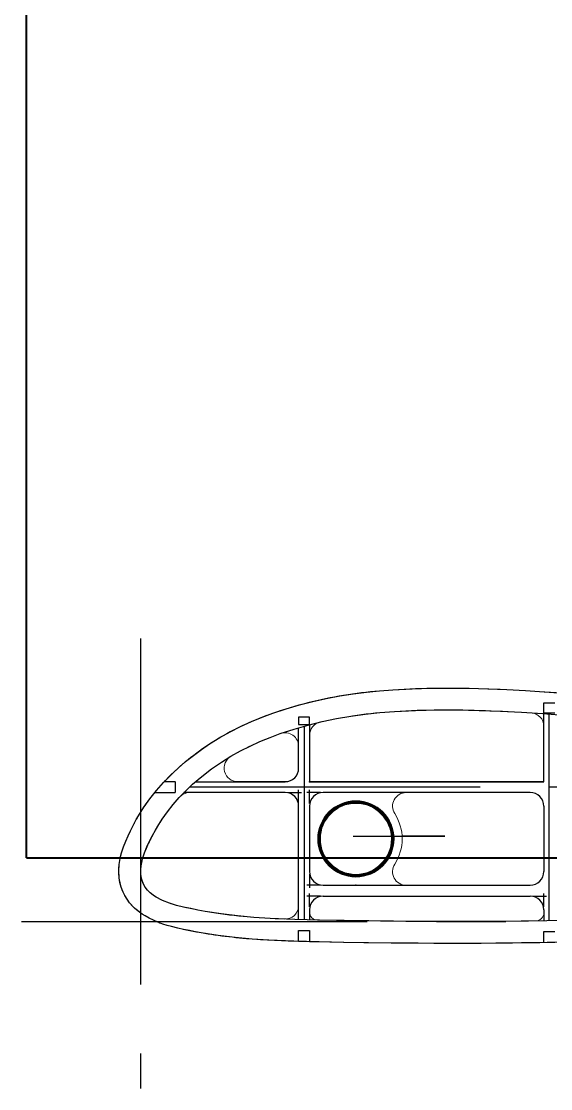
# Model space of a CAD drawing. Header units: millimetres. Extents: x 0 to 841, y -8 to 594.
# Drawn here: x -0.11 to 19.32, y -8.26 to 30.92 of the extents above; entities that cross this region are included whole.
import ezdxf

# ---------------------------------------------------------------- set-up
doc = ezdxf.new("R2010")
doc.units = ezdxf.units.MM
doc.header["$PDSIZE"] = -1
doc.linetypes.add('CENTERX2', pattern=[20.32, 12.7, -2.54, 2.54, -2.54])

msp = doc.modelspace()

# ---------------------------------------------------------------- linework, layer by layer
at = {"color": 7, "linetype": 'Continuous', "lineweight": 40}
for q in [(0.079, 594.215), (841.079, 0.215)]:
    msp.add_line((0.079, 0.215), q, dxfattribs=at)
at = {"color": 7, "linetype": 'CENTERX2'}
for p, q in [((4.27, 8.264), (4.27, -8.264)), ((4.27, 8.264), (4.27, -8.264)), ((4.27, 8.264), (4.27, -8.264)), ((4.27, 8.264), (4.27, -8.264)), ((4.27, 8.264), (4.27, -8.264)), ((4.27, 8.264), (4.27, -8.264)), ((4.27, 8.264), (4.27, -8.264)), ((4.27, 8.264), (4.27, -8.264)), ((19.27, -2.1), (19.27, 5.492)), ((19.27, -2.1), (19.27, 5.492)), ((19.27, -2.1), (19.27, 5.492)), ((19.27, -2.1), (19.27, 5.492)), ((19.27, -2.1), (19.27, 5.492)), ((19.27, -2.1), (19.27, 5.492)), ((19.27, -2.1), (19.27, 5.492)), ((19.27, -2.1), (19.27, 5.492)), ((10.27, 5.046), (10.27, -2.066)), ((10.27, 5.046), (10.27, -2.066)), ((10.27, 5.046), (10.27, -2.066)), ((10.27, 5.046), (10.27, -2.066)), ((10.27, 5.046), (10.27, -2.066)), ((10.27, 5.046), (10.27, -2.066)), ((10.27, 5.046), (10.27, -2.066)), ((10.27, 5.046), (10.27, -2.066)), ((37.05, 2.805), (6.065, 2.805)), ((37.05, 2.805), (6.065, 2.805)), ((37.05, 2.805), (6.065, 2.805)), ((37.05, 2.805), (6.065, 2.805)), ((37.05, 2.805), (6.065, 2.805)), ((37.05, 2.805), (6.065, 2.805)), ((37.05, 2.805), (6.065, 2.805)), ((37.05, 2.805), (6.065, 2.805)), ((12.07, 1.005), (15.441, 1.005)), ((12.07, 1.005), (15.441, 1.005)), ((12.07, 1.005), (15.441, 1.005)), ((12.07, 1.005), (15.441, 1.005)), ((12.07, 1.005), (15.441, 1.005)), ((12.07, 1.005), (15.441, 1.005)), ((12.07, 1.005), (15.441, 1.005)), ((12.07, 1.005), (15.441, 1.005)), ((15.441, 1.005), (13.87, 1.005)), ((15.441, 1.005), (13.87, 1.005)), ((15.441, 1.005), (13.87, 1.005)), ((15.441, 1.005), (13.87, 1.005)), ((15.441, 1.005), (13.87, 1.005)), ((15.441, 1.005), (13.87, 1.005)), ((15.441, 1.005), (13.87, 1.005)), ((15.441, 1.005), (13.87, 1.005)), ((-0.11, -2.132), (42.301, -2.132)), ((-0.11, -2.132), (42.301, -2.132)), ((-0.11, -2.132), (42.301, -2.132)), ((-0.11, -2.132), (42.301, -2.132)), ((-0.11, -2.132), (42.301, -2.132)), ((-0.11, -2.132), (42.301, -2.132)), ((-0.11, -2.132), (42.301, -2.132)), ((-0.11, -2.132), (42.301, -2.132))]:
    msp.add_line(p, q, dxfattribs=at)
at = {"color": 7, "linetype": 'Continuous'}
for p, q in [((19.07, 5.505), (19.07, 5.905)), ((19.07, 5.905), (19.47, 5.905)), ((19.07, 5.505), (19.07, 5.905)), ((19.07, 5.905), (19.47, 5.905)), ((19.07, 5.505), (19.07, 5.905)), ((19.07, 5.905), (19.47, 5.905)), ((19.07, 5.505), (19.07, 5.905)), ((19.07, 5.905), (19.47, 5.905)), ((19.07, 5.505), (19.07, 5.905)), ((19.07, 5.905), (19.47, 5.905)), ((19.07, 5.505), (19.07, 5.905)), ((19.07, 5.905), (19.47, 5.905)), ((19.07, 5.505), (19.07, 5.905)), ((19.07, 5.905), (19.47, 5.905)), ((19.07, 5.505), (19.07, 5.905)), ((19.07, 5.905), (19.47, 5.905)), ((19.47, 5.515), (19.07, 5.515)), ((19.47, 5.515), (19.07, 5.515)), ((19.47, 5.515), (19.07, 5.515)), ((19.47, 5.515), (19.07, 5.515)), ((19.47, 5.515), (19.07, 5.515)), ((19.47, 5.515), (19.07, 5.515)), ((19.47, 5.515), (19.07, 5.515)), ((19.47, 5.515), (19.07, 5.515)), ((19.07, 3.005), (19.07, 5.505)), ((19.07, 3.005), (19.07, 5.505)), ((19.07, 3.005), (19.07, 5.505)), ((19.07, 3.005), (19.07, 5.505)), ((19.07, 3.005), (19.07, 5.505)), ((19.07, 3.005), (19.07, 5.505)), ((19.07, 3.005), (19.07, 5.505)), ((19.07, 3.005), (19.07, 5.505)), ((10.47, 5.379), (10.07, 5.379)), ((10.07, 5.379), (10.07, 5.11)), ((10.47, 5.379), (10.07, 5.379)), ((10.07, 5.379), (10.07, 5.11)), ((10.47, 5.379), (10.07, 5.379)), ((10.07, 5.379), (10.07, 5.11)), ((10.47, 5.379), (10.07, 5.379)), ((10.07, 5.379), (10.07, 5.11)), ((10.47, 5.379), (10.07, 5.379)), ((10.07, 5.379), (10.07, 5.11)), ((10.47, 5.379), (10.07, 5.379)), ((10.07, 5.379), (10.07, 5.11)), ((10.47, 5.379), (10.07, 5.379)), ((10.07, 5.379), (10.07, 5.11)), ((10.47, 5.379), (10.07, 5.379)), ((10.07, 5.379), (10.07, 5.11)), ((10.07, 5.11), (10.47, 5.11)), ((10.07, 5.11), (10.47, 5.11)), ((10.07, 5.11), (10.47, 5.11)), ((10.07, 5.11), (10.47, 5.11)), ((10.07, 5.11), (10.47, 5.11)), ((10.07, 5.11), (10.47, 5.11)), ((10.07, 5.11), (10.47, 5.11)), ((10.07, 5.11), (10.47, 5.11)), ((10.47, 5.11), (10.47, 5.379)), ((10.47, 5.11), (10.47, 5.379)), ((10.47, 5.11), (10.47, 5.379)), ((10.47, 5.11), (10.47, 5.379)), ((10.47, 5.11), (10.47, 5.379)), ((10.47, 5.11), (10.47, 5.379)), ((10.47, 5.11), (10.47, 5.379)), ((10.47, 5.11), (10.47, 5.379)), ((10.47, 5.1), (10.47, 3.005)), ((10.47, 5.1), (10.47, 3.005)), ((10.47, 5.1), (10.47, 3.005)), ((10.47, 5.1), (10.47, 3.005)), ((10.47, 5.1), (10.47, 3.005)), ((10.47, 5.1), (10.47, 3.005)), ((10.47, 5.1), (10.47, 3.005)), ((10.47, 5.1), (10.47, 3.005)), ((10.07, 3.505), (10.07, 4.988)), ((10.07, 3.505), (10.07, 4.988)), ((10.07, 3.505), (10.07, 4.988)), ((10.07, 3.505), (10.07, 4.988)), ((10.07, 3.505), (10.07, 4.988)), ((10.07, 3.505), (10.07, 4.988)), ((10.07, 3.505), (10.07, 4.988)), ((10.07, 3.505), (10.07, 4.988)), ((5.532, 3.005), (5.132, 3.005)), ((5.532, 3.005), (5.132, 3.005)), ((5.532, 3.005), (5.132, 3.005)), ((5.532, 3.005), (5.132, 3.005)), ((5.532, 3.005), (5.132, 3.005)), ((5.532, 3.005), (5.132, 3.005)), ((5.532, 3.005), (5.132, 3.005)), ((5.532, 3.005), (5.132, 3.005)), ((5.532, 3.005), (5.532, 2.605)), ((5.532, 3.005), (5.532, 2.605)), ((5.532, 3.005), (5.532, 2.605)), ((5.532, 3.005), (5.532, 2.605)), ((5.532, 3.005), (5.532, 2.605)), ((5.532, 3.005), (5.532, 2.605)), ((5.532, 3.005), (5.532, 2.605)), ((5.532, 3.005), (5.532, 2.605)), ((6.287, 3.005), (9.57, 3.005)), ((6.287, 3.005), (9.57, 3.005)), ((6.287, 3.005), (9.57, 3.005)), ((6.287, 3.005), (9.57, 3.005)), ((6.287, 3.005), (9.57, 3.005)), ((6.287, 3.005), (9.57, 3.005)), ((6.287, 3.005), (9.57, 3.005)), ((6.287, 3.005), (9.57, 3.005)), ((10.47, 3.005), (19.07, 3.005)), ((10.47, 3.005), (19.07, 3.005)), ((10.47, 3.005), (19.07, 3.005)), ((10.47, 3.005), (19.07, 3.005)), ((10.47, 3.005), (19.07, 3.005)), ((10.47, 3.005), (19.07, 3.005)), ((10.47, 3.005), (19.07, 3.005)), ((10.47, 3.005), (19.07, 3.005)), ((4.784, 2.605), (5.532, 2.605)), ((4.784, 2.605), (5.532, 2.605)), ((4.784, 2.605), (5.532, 2.605)), ((4.784, 2.605), (5.532, 2.605)), ((4.784, 2.605), (5.532, 2.605)), ((4.784, 2.605), (5.532, 2.605)), ((4.784, 2.605), (5.532, 2.605)), ((4.784, 2.605), (5.532, 2.605)), ((9.57, 2.605), (5.858, 2.605)), ((9.57, 2.605), (5.858, 2.605)), ((9.57, 2.605), (5.858, 2.605)), ((9.57, 2.605), (5.858, 2.605)), ((9.57, 2.605), (5.858, 2.605)), ((9.57, 2.605), (5.858, 2.605)), ((9.57, 2.605), (5.858, 2.605)), ((9.57, 2.605), (5.858, 2.605)), ((9.67, 2.605), (10.17, 2.605)), ((9.67, 2.605), (10.17, 2.605)), ((9.67, 2.605), (10.17, 2.605)), ((9.67, 2.605), (10.17, 2.605)), ((9.67, 2.605), (10.17, 2.605)), ((9.67, 2.605), (10.17, 2.605)), ((9.67, 2.605), (10.17, 2.605)), ((9.67, 2.605), (10.17, 2.605)), ((10.07, 2.205), (10.07, 2.705)), ((10.07, 2.205), (10.07, 2.705)), ((10.07, 2.205), (10.07, 2.705)), ((10.07, 2.205), (10.07, 2.705)), ((10.07, 2.205), (10.07, 2.705)), ((10.07, 2.205), (10.07, 2.705)), ((10.07, 2.205), (10.07, 2.705)), ((10.07, 2.205), (10.07, 2.705)), ((10.87, 2.605), (10.37, 2.605)), ((10.87, 2.605), (10.37, 2.605)), ((10.87, 2.605), (10.37, 2.605)), ((10.87, 2.605), (10.37, 2.605)), ((10.87, 2.605), (10.37, 2.605)), ((10.87, 2.605), (10.37, 2.605)), ((10.87, 2.605), (10.37, 2.605)), ((10.87, 2.605), (10.37, 2.605)), ((10.47, 2.205), (10.47, 2.705)), ((10.47, 2.205), (10.47, 2.705)), ((10.47, 2.205), (10.47, 2.705)), ((10.47, 2.205), (10.47, 2.705)), ((10.47, 2.205), (10.47, 2.705)), ((10.47, 2.205), (10.47, 2.705)), ((10.47, 2.205), (10.47, 2.705)), ((10.47, 2.205), (10.47, 2.705)), ((18.57, 2.605), (10.97, 2.605)), ((18.57, 2.605), (10.97, 2.605)), ((18.57, 2.605), (10.97, 2.605)), ((18.57, 2.605), (10.97, 2.605)), ((18.57, 2.605), (10.97, 2.605)), ((18.57, 2.605), (10.97, 2.605)), ((18.57, 2.605), (10.97, 2.605)), ((18.57, 2.605), (10.97, 2.605)), ((10.07, -2.06), (10.07, 2.105)), ((10.07, -2.06), (10.07, 2.105)), ((10.07, -2.06), (10.07, 2.105)), ((10.07, -2.06), (10.07, 2.105)), ((10.07, -2.06), (10.07, 2.105)), ((10.07, -2.06), (10.07, 2.105)), ((10.07, -2.06), (10.07, 2.105)), ((10.07, -2.06), (10.07, 2.105)), ((10.47, 2.105), (10.47, -0.295)), ((10.47, 2.105), (10.47, -0.295)), ((10.47, 2.105), (10.47, -0.295)), ((10.47, 2.105), (10.47, -0.295)), ((10.47, 2.105), (10.47, -0.295)), ((10.47, 2.105), (10.47, -0.295)), ((10.47, 2.105), (10.47, -0.295)), ((10.47, 2.105), (10.47, -0.295)), ((19.07, 2.105), (19.07, -0.295)), ((19.07, 2.105), (19.07, -0.295)), ((19.07, 2.105), (19.07, -0.295)), ((19.07, 2.105), (19.07, -0.295)), ((19.07, 2.105), (19.07, -0.295)), ((19.07, 2.105), (19.07, -0.295)), ((19.07, 2.105), (19.07, -0.295)), ((19.07, 2.105), (19.07, -0.295)), ((10.47, -0.395), (10.47, -0.895)), ((10.47, -0.395), (10.47, -0.895)), ((10.47, -0.395), (10.47, -0.895)), ((10.47, -0.395), (10.47, -0.895)), ((10.47, -0.395), (10.47, -0.895)), ((10.47, -0.395), (10.47, -0.895)), ((10.47, -0.395), (10.47, -0.895)), ((10.47, -0.395), (10.47, -0.895)), ((10.87, -0.795), (10.37, -0.795)), ((10.87, -0.795), (10.37, -0.795)), ((10.87, -0.795), (10.37, -0.795)), ((10.87, -0.795), (10.37, -0.795)), ((10.87, -0.795), (10.37, -0.795)), ((10.87, -0.795), (10.37, -0.795)), ((10.87, -0.795), (10.37, -0.795)), ((10.87, -0.795), (10.37, -0.795)), ((10.47, -1.595), (10.47, -1.095)), ((10.47, -1.595), (10.47, -1.095)), ((10.47, -1.595), (10.47, -1.095)), ((10.47, -1.595), (10.47, -1.095)), ((10.47, -1.595), (10.47, -1.095)), ((10.47, -1.595), (10.47, -1.095)), ((10.47, -1.595), (10.47, -1.095)), ((10.47, -1.595), (10.47, -1.095)), ((10.97, -0.795), (18.57, -0.795)), ((10.97, -0.795), (18.57, -0.795)), ((10.97, -0.795), (18.57, -0.795)), ((10.97, -0.795), (18.57, -0.795)), ((10.97, -0.795), (18.57, -0.795)), ((10.97, -0.795), (18.57, -0.795)), ((10.97, -0.795), (18.57, -0.795)), ((10.97, -0.795), (18.57, -0.795)), ((19.07, -1.595), (19.07, -1.095)), ((19.07, -1.595), (19.07, -1.095)), ((19.07, -1.595), (19.07, -1.095)), ((19.07, -1.595), (19.07, -1.095)), ((19.07, -1.595), (19.07, -1.095)), ((19.07, -1.595), (19.07, -1.095)), ((19.07, -1.595), (19.07, -1.095)), ((19.07, -1.595), (19.07, -1.095)), ((10.87, -1.195), (10.37, -1.195)), ((10.87, -1.195), (10.37, -1.195)), ((10.87, -1.195), (10.37, -1.195)), ((10.87, -1.195), (10.37, -1.195)), ((10.87, -1.195), (10.37, -1.195)), ((10.87, -1.195), (10.37, -1.195)), ((10.87, -1.195), (10.37, -1.195)), ((10.87, -1.195), (10.37, -1.195)), ((10.97, -1.195), (18.57, -1.195)), ((10.97, -1.195), (18.57, -1.195)), ((10.97, -1.195), (18.57, -1.195)), ((10.97, -1.195), (18.57, -1.195)), ((10.97, -1.195), (18.57, -1.195)), ((10.97, -1.195), (18.57, -1.195)), ((10.97, -1.195), (18.57, -1.195)), ((10.97, -1.195), (18.57, -1.195)), ((18.67, -1.195), (19.17, -1.195)), ((18.67, -1.195), (19.17, -1.195)), ((18.67, -1.195), (19.17, -1.195)), ((18.67, -1.195), (19.17, -1.195)), ((18.67, -1.195), (19.17, -1.195)), ((18.67, -1.195), (19.17, -1.195)), ((18.67, -1.195), (19.17, -1.195)), ((18.67, -1.195), (19.17, -1.195)), ((10.47, -1.695), (10.47, -2.071)), ((10.47, -1.695), (10.47, -2.071)), ((10.47, -1.695), (10.47, -2.071)), ((10.47, -1.695), (10.47, -2.071)), ((10.47, -1.695), (10.47, -2.071)), ((10.47, -1.695), (10.47, -2.071)), ((10.47, -1.695), (10.47, -2.071)), ((10.47, -1.695), (10.47, -2.071)), ((19.07, -1.695), (19.07, -2.103)), ((19.07, -1.695), (19.07, -2.103)), ((19.07, -1.695), (19.07, -2.103)), ((19.07, -1.695), (19.07, -2.103)), ((19.07, -1.695), (19.07, -2.103)), ((19.07, -1.695), (19.07, -2.103)), ((19.07, -1.695), (19.07, -2.103)), ((19.07, -1.695), (19.07, -2.103)), ((10.07, -2.86), (10.07, -2.46)), ((10.07, -2.46), (10.47, -2.46)), ((10.07, -2.86), (10.07, -2.46)), ((10.07, -2.46), (10.47, -2.46)), ((10.07, -2.86), (10.07, -2.46)), ((10.07, -2.46), (10.47, -2.46)), ((10.07, -2.86), (10.07, -2.46)), ((10.07, -2.46), (10.47, -2.46)), ((10.07, -2.86), (10.07, -2.46)), ((10.07, -2.46), (10.47, -2.46)), ((10.07, -2.86), (10.07, -2.46)), ((10.07, -2.46), (10.47, -2.46)), ((10.07, -2.86), (10.07, -2.46)), ((10.07, -2.46), (10.47, -2.46)), ((10.07, -2.86), (10.07, -2.46)), ((10.07, -2.46), (10.47, -2.46)), ((10.47, -2.46), (10.47, -2.871)), ((10.47, -2.46), (10.47, -2.871)), ((10.47, -2.46), (10.47, -2.871)), ((10.47, -2.46), (10.47, -2.871)), ((10.47, -2.46), (10.47, -2.871)), ((10.47, -2.46), (10.47, -2.871)), ((10.47, -2.46), (10.47, -2.871)), ((10.47, -2.46), (10.47, -2.871)), ((19.07, -2.903), (19.07, -2.497)), ((19.07, -2.497), (19.47, -2.497)), ((19.07, -2.903), (19.07, -2.497)), ((19.07, -2.497), (19.47, -2.497)), ((19.07, -2.903), (19.07, -2.497)), ((19.07, -2.497), (19.47, -2.497)), ((19.07, -2.903), (19.07, -2.497)), ((19.07, -2.497), (19.47, -2.497)), ((19.07, -2.903), (19.07, -2.497)), ((19.07, -2.497), (19.47, -2.497)), ((19.07, -2.903), (19.07, -2.497)), ((19.07, -2.497), (19.47, -2.497)), ((19.07, -2.903), (19.07, -2.497)), ((19.07, -2.497), (19.47, -2.497)), ((19.07, -2.903), (19.07, -2.497)), ((19.07, -2.497), (19.47, -2.497))]:
    msp.add_line(p, q, dxfattribs=at)
at = {"color": 7, "linetype": 'Continuous', "lineweight": 15}
for p, q in [((19.07, 5.905), (19.47, 5.905)), ((19.07, 5.515), (19.07, 5.905)), ((19.07, 5.905), (19.07, 5.52)), ((19.07, 5.905), (19.47, 5.905)), ((19.07, 5.515), (19.07, 5.905)), ((19.07, 5.905), (19.07, 5.52)), ((19.47, 5.52), (19.07, 5.52)), ((19.47, 5.52), (19.07, 5.52)), ((19.47, 5.515), (19.07, 5.515)), ((19.47, 5.515), (19.07, 5.515)), ((10.47, 5.379), (10.07, 5.379)), ((10.07, 5.379), (10.07, 5.11)), ((10.47, 5.379), (10.07, 5.379)), ((10.07, 5.379), (10.07, 5.11)), ((10.07, 5.11), (10.47, 5.11)), ((10.07, 5.11), (10.47, 5.11)), ((10.47, 5.11), (10.47, 5.379)), ((10.47, 5.11), (10.47, 5.379)), ((10.47, 4.708), (10.47, 3.006)), ((10.47, 4.708), (10.47, 3.006)), ((19.07, 3.006), (19.07, 5.037)), ((19.07, 3.006), (19.07, 5.037)), ((10.07, 3.506), (10.07, 4.302)), ((10.07, 3.506), (10.07, 4.302)), ((5.532, 3.006), (5.132, 3.006)), ((5.532, 3.006), (5.132, 3.006)), ((5.532, 3.005), (5.132, 3.005)), ((5.532, 3.005), (5.132, 3.005)), ((5.532, 3.006), (5.532, 2.606)), ((5.532, 3.006), (5.532, 2.606)), ((5.532, 3.005), (5.532, 2.606)), ((5.532, 3.005), (5.532, 2.606)), ((7.833, 3.006), (9.57, 3.006)), ((7.833, 3.006), (9.57, 3.006)), ((10.47, 3.006), (19.07, 3.006)), ((10.47, 3.006), (19.07, 3.006)), ((4.784, 2.606), (5.532, 2.606)), ((4.784, 2.606), (5.532, 2.606)), ((9.57, 2.606), (6.07, 2.606)), ((9.57, 2.606), (6.07, 2.606)), ((9.57, 2.605), (6.07, 2.605)), ((9.57, 2.605), (6.07, 2.605)), ((18.57, 2.605), (14.014, 2.605)), ((18.57, 2.605), (14.014, 2.605)), ((18.57, 2.606), (14.015, 2.606)), ((18.57, 2.606), (14.015, 2.606)), ((10.07, -1.542), (10.07, 2.106)), ((10.07, -1.542), (10.07, 2.106)), ((19.07, 2.106), (19.07, -0.294)), ((19.07, 2.106), (19.07, -0.294)), ((18.57, -0.794), (14.014, -0.794)), ((18.57, -0.794), (14.014, -0.794)), ((18.57, -1.194), (10.97, -1.194)), ((18.57, -1.194), (10.97, -1.194)), ((10.97, -1.195), (18.57, -1.195)), ((10.97, -1.195), (18.57, -1.195)), ((10.47, -1.694), (10.47, -1.777)), ((10.47, -1.694), (10.47, -1.777)), ((19.07, -1.694), (19.07, -1.807)), ((19.07, -1.694), (19.07, -1.807)), ((10.07, -2.46), (10.47, -2.46)), ((10.07, -2.86), (10.07, -2.46)), ((10.07, -2.46), (10.47, -2.46)), ((10.07, -2.86), (10.07, -2.46)), ((10.47, -2.46), (10.47, -2.871)), ((10.47, -2.86), (10.47, -2.46)), ((10.47, -2.46), (10.47, -2.871)), ((10.47, -2.86), (10.47, -2.46)), ((19.07, -2.497), (19.47, -2.497)), ((19.07, -2.903), (19.07, -2.497)), ((19.07, -2.497), (19.07, -2.897)), ((19.07, -2.497), (19.47, -2.497)), ((19.07, -2.903), (19.07, -2.497)), ((19.07, -2.497), (19.07, -2.897)), ((10.07, -2.86), (10.47, -2.86)), ((10.07, -2.86), (10.47, -2.86)), ((19.47, -2.897), (19.07, -2.897)), ((19.47, -2.897), (19.07, -2.897))]:
    msp.add_line(p, q, dxfattribs=at)
at = {"color": 7, "linetype": 'Continuous', "flags": 128}
for points in [[(4.392, 2.069), (4.61, 2.379), (4.847, 2.683), (5.103, 2.975), (5.369, 3.247), (5.643, 3.504), (5.921, 3.743), (6.207, 3.972), (6.501, 4.189), (6.802, 4.395), (7.172, 4.625), (7.552, 4.84), (7.94, 5.036), (8.333, 5.214), (8.729, 5.376), (9.127, 5.524), (9.609, 5.684), (10.096, 5.828), (10.587, 5.954), (11.081, 6.063), (11.577, 6.157), (12.066, 6.233), (12.554, 6.295), (13.043, 6.344), (13.53, 6.382), (14.232, 6.42), (14.932, 6.439), (15.628, 6.442), (16.323, 6.433), (17.015, 6.413), (17.706, 6.385), (18.394, 6.35), (19.082, 6.307), (20.161, 6.226)], [(4.392, 2.069), (4.61, 2.379), (4.847, 2.683), (5.103, 2.975), (5.369, 3.247), (5.643, 3.504), (5.921, 3.743), (6.207, 3.972), (6.501, 4.189), (6.802, 4.395), (7.172, 4.625), (7.552, 4.84), (7.94, 5.036), (8.333, 5.214), (8.729, 5.376), (9.127, 5.524), (9.609, 5.684), (10.096, 5.828), (10.587, 5.954), (11.081, 6.063), (11.577, 6.157), (12.066, 6.233), (12.554, 6.295), (13.043, 6.344), (13.53, 6.382), (14.232, 6.42), (14.932, 6.439), (15.628, 6.442), (16.323, 6.433), (17.015, 6.413), (17.706, 6.385), (18.394, 6.35), (19.082, 6.307), (20.161, 6.226)], [(4.392, 2.069), (4.61, 2.379), (4.847, 2.683), (5.103, 2.975), (5.369, 3.247), (5.643, 3.504), (5.921, 3.743), (6.207, 3.972), (6.501, 4.189), (6.802, 4.395), (7.172, 4.625), (7.552, 4.84), (7.94, 5.036), (8.333, 5.214), (8.729, 5.376), (9.127, 5.524), (9.609, 5.684), (10.096, 5.828), (10.587, 5.954), (11.081, 6.063), (11.577, 6.157), (12.066, 6.233), (12.554, 6.295), (13.043, 6.344), (13.53, 6.382), (14.232, 6.42), (14.932, 6.439), (15.628, 6.442), (16.323, 6.433), (17.015, 6.413), (17.706, 6.385), (18.394, 6.35), (19.082, 6.307), (20.161, 6.226)], [(4.392, 2.069), (4.61, 2.379), (4.847, 2.683), (5.103, 2.975), (5.369, 3.247), (5.643, 3.504), (5.921, 3.743), (6.207, 3.972), (6.501, 4.189), (6.802, 4.395), (7.172, 4.625), (7.552, 4.84), (7.94, 5.036), (8.333, 5.214), (8.729, 5.376), (9.127, 5.524), (9.609, 5.684), (10.096, 5.828), (10.587, 5.954), (11.081, 6.063), (11.577, 6.157), (12.066, 6.233), (12.554, 6.295), (13.043, 6.344), (13.53, 6.382), (14.232, 6.42), (14.932, 6.439), (15.628, 6.442), (16.323, 6.433), (17.015, 6.413), (17.706, 6.385), (18.394, 6.35), (19.082, 6.307), (20.161, 6.226)], [(4.392, 2.069), (4.61, 2.379), (4.847, 2.683), (5.103, 2.975), (5.369, 3.247), (5.643, 3.504), (5.921, 3.743), (6.207, 3.972), (6.501, 4.189), (6.802, 4.395), (7.172, 4.625), (7.552, 4.84), (7.94, 5.036), (8.333, 5.214), (8.729, 5.376), (9.127, 5.524), (9.609, 5.684), (10.096, 5.828), (10.587, 5.954), (11.081, 6.063), (11.577, 6.157), (12.066, 6.233), (12.554, 6.295), (13.043, 6.344), (13.53, 6.382), (14.232, 6.42), (14.932, 6.439), (15.628, 6.442), (16.323, 6.433), (17.015, 6.413), (17.706, 6.385), (18.394, 6.35), (19.082, 6.307), (20.161, 6.226)], [(4.392, 2.069), (4.61, 2.379), (4.847, 2.683), (5.103, 2.975), (5.369, 3.247), (5.643, 3.504), (5.921, 3.743), (6.207, 3.972), (6.501, 4.189), (6.802, 4.395), (7.172, 4.625), (7.552, 4.84), (7.94, 5.036), (8.333, 5.214), (8.729, 5.376), (9.127, 5.524), (9.609, 5.684), (10.096, 5.828), (10.587, 5.954), (11.081, 6.063), (11.577, 6.157), (12.066, 6.233), (12.554, 6.295), (13.043, 6.344), (13.53, 6.382), (14.232, 6.42), (14.932, 6.439), (15.628, 6.442), (16.323, 6.433), (17.015, 6.413), (17.706, 6.385), (18.394, 6.35), (19.082, 6.307), (20.161, 6.226)], [(4.392, 2.069), (4.61, 2.379), (4.847, 2.683), (5.103, 2.975), (5.369, 3.247), (5.643, 3.504), (5.921, 3.743), (6.207, 3.972), (6.501, 4.189), (6.802, 4.395), (7.172, 4.625), (7.552, 4.84), (7.94, 5.036), (8.333, 5.214), (8.729, 5.376), (9.127, 5.524), (9.609, 5.684), (10.096, 5.828), (10.587, 5.954), (11.081, 6.063), (11.577, 6.157), (12.066, 6.233), (12.554, 6.295), (13.043, 6.344), (13.53, 6.382), (14.232, 6.42), (14.932, 6.439), (15.628, 6.442), (16.323, 6.433), (17.015, 6.413), (17.706, 6.385), (18.394, 6.35), (19.082, 6.307), (20.161, 6.226)], [(4.392, 2.069), (4.61, 2.379), (4.847, 2.683), (5.103, 2.975), (5.369, 3.247), (5.643, 3.504), (5.921, 3.743), (6.207, 3.972), (6.501, 4.189), (6.802, 4.395), (7.172, 4.625), (7.552, 4.84), (7.94, 5.036), (8.333, 5.214), (8.729, 5.376), (9.127, 5.524), (9.609, 5.684), (10.096, 5.828), (10.587, 5.954), (11.081, 6.063), (11.577, 6.157), (12.066, 6.233), (12.554, 6.295), (13.043, 6.344), (13.53, 6.382), (14.232, 6.42), (14.932, 6.439), (15.628, 6.442), (16.323, 6.433), (17.015, 6.413), (17.706, 6.385), (18.394, 6.35), (19.082, 6.307), (20.161, 6.226)], [(5.057, 1.624), (5.253, 1.904), (5.464, 2.173), (5.689, 2.43), (5.928, 2.675), (6.177, 2.909), (6.518, 3.199), (6.873, 3.471), (7.241, 3.726), (7.58, 3.938), (7.929, 4.134), (8.285, 4.314), (8.649, 4.479), (9.019, 4.631), (9.394, 4.77), (9.902, 4.938), (10.416, 5.085), (10.936, 5.214), (11.46, 5.323), (11.987, 5.413), (12.517, 5.485), (13.05, 5.542), (13.583, 5.584), (14.361, 5.623), (15.139, 5.64), (15.917, 5.639), (16.695, 5.623), (17.473, 5.595), (18.251, 5.556), (19.028, 5.508), (20.095, 5.428)], [(5.057, 1.624), (5.253, 1.904), (5.464, 2.173), (5.689, 2.43), (5.928, 2.675), (6.177, 2.909), (6.518, 3.199), (6.873, 3.471), (7.241, 3.726), (7.58, 3.938), (7.929, 4.134), (8.285, 4.314), (8.649, 4.479), (9.019, 4.631), (9.394, 4.77), (9.902, 4.938), (10.416, 5.085), (10.936, 5.214), (11.46, 5.323), (11.987, 5.413), (12.517, 5.485), (13.05, 5.542), (13.583, 5.584), (14.361, 5.623), (15.139, 5.64), (15.917, 5.639), (16.695, 5.623), (17.473, 5.595), (18.251, 5.556), (19.028, 5.508), (20.095, 5.428)], [(5.057, 1.624), (5.253, 1.904), (5.464, 2.173), (5.689, 2.43), (5.928, 2.675), (6.177, 2.909), (6.518, 3.199), (6.873, 3.471), (7.241, 3.726), (7.58, 3.938), (7.929, 4.134), (8.285, 4.314), (8.649, 4.479), (9.019, 4.631), (9.394, 4.77), (9.902, 4.938), (10.416, 5.085), (10.936, 5.214), (11.46, 5.323), (11.987, 5.413), (12.517, 5.485), (13.05, 5.542), (13.583, 5.584), (14.361, 5.623), (15.139, 5.64), (15.917, 5.639), (16.695, 5.623), (17.473, 5.595), (18.251, 5.556), (19.028, 5.508), (20.095, 5.428)], [(5.057, 1.624), (5.253, 1.904), (5.464, 2.173), (5.689, 2.43), (5.928, 2.675), (6.177, 2.909), (6.518, 3.199), (6.873, 3.471), (7.241, 3.726), (7.58, 3.938), (7.929, 4.134), (8.285, 4.314), (8.649, 4.479), (9.019, 4.631), (9.394, 4.77), (9.902, 4.938), (10.416, 5.085), (10.936, 5.214), (11.46, 5.323), (11.987, 5.413), (12.517, 5.485), (13.05, 5.542), (13.583, 5.584), (14.361, 5.623), (15.139, 5.64), (15.917, 5.639), (16.695, 5.623), (17.473, 5.595), (18.251, 5.556), (19.028, 5.508), (20.095, 5.428)], [(5.057, 1.624), (5.253, 1.904), (5.464, 2.173), (5.689, 2.43), (5.928, 2.675), (6.177, 2.909), (6.518, 3.199), (6.873, 3.471), (7.241, 3.726), (7.58, 3.938), (7.929, 4.134), (8.285, 4.314), (8.649, 4.479), (9.019, 4.631), (9.394, 4.77), (9.902, 4.938), (10.416, 5.085), (10.936, 5.214), (11.46, 5.323), (11.987, 5.413), (12.517, 5.485), (13.05, 5.542), (13.583, 5.584), (14.361, 5.623), (15.139, 5.64), (15.917, 5.639), (16.695, 5.623), (17.473, 5.595), (18.251, 5.556), (19.028, 5.508), (20.095, 5.428)], [(5.057, 1.624), (5.253, 1.904), (5.464, 2.173), (5.689, 2.43), (5.928, 2.675), (6.177, 2.909), (6.518, 3.199), (6.873, 3.471), (7.241, 3.726), (7.58, 3.938), (7.929, 4.134), (8.285, 4.314), (8.649, 4.479), (9.019, 4.631), (9.394, 4.77), (9.902, 4.938), (10.416, 5.085), (10.936, 5.214), (11.46, 5.323), (11.987, 5.413), (12.517, 5.485), (13.05, 5.542), (13.583, 5.584), (14.361, 5.623), (15.139, 5.64), (15.917, 5.639), (16.695, 5.623), (17.473, 5.595), (18.251, 5.556), (19.028, 5.508), (20.095, 5.428)], [(5.057, 1.624), (5.253, 1.904), (5.464, 2.173), (5.689, 2.43), (5.928, 2.675), (6.177, 2.909), (6.518, 3.199), (6.873, 3.471), (7.241, 3.726), (7.58, 3.938), (7.929, 4.134), (8.285, 4.314), (8.649, 4.479), (9.019, 4.631), (9.394, 4.77), (9.902, 4.938), (10.416, 5.085), (10.936, 5.214), (11.46, 5.323), (11.987, 5.413), (12.517, 5.485), (13.05, 5.542), (13.583, 5.584), (14.361, 5.623), (15.139, 5.64), (15.917, 5.639), (16.695, 5.623), (17.473, 5.595), (18.251, 5.556), (19.028, 5.508), (20.095, 5.428)], [(5.057, 1.624), (5.253, 1.904), (5.464, 2.173), (5.689, 2.43), (5.928, 2.675), (6.177, 2.909), (6.518, 3.199), (6.873, 3.471), (7.241, 3.726), (7.58, 3.938), (7.929, 4.134), (8.285, 4.314), (8.649, 4.479), (9.019, 4.631), (9.394, 4.77), (9.902, 4.938), (10.416, 5.085), (10.936, 5.214), (11.46, 5.323), (11.987, 5.413), (12.517, 5.485), (13.05, 5.542), (13.583, 5.584), (14.361, 5.623), (15.139, 5.64), (15.917, 5.639), (16.695, 5.623), (17.473, 5.595), (18.251, 5.556), (19.028, 5.508), (20.095, 5.428)], [(20.128, -2.887), (18.244, -2.915), (16.351, -2.931), (14.459, -2.926), (13.548, -2.917), (12.639, -2.907), (11.73, -2.894), (10.817, -2.879), (9.898, -2.855), (8.974, -2.815), (8.359, -2.775), (7.74, -2.719), (7.118, -2.644), (6.496, -2.546), (6.278, -2.506), (6.062, -2.464), (5.845, -2.418), (5.629, -2.37), (5.406, -2.316), (5.247, -2.273), (5.079, -2.22), (4.904, -2.155), (4.737, -2.08), (4.583, -2.002), (4.435, -1.92), (4.327, -1.854), (4.21, -1.773), (4.088, -1.675), (3.972, -1.564), (3.865, -1.442), (3.769, -1.312), (3.684, -1.17), (3.613, -1.022), (3.557, -0.869), (3.511, -0.694), (3.483, -0.519), (3.471, -0.35), (3.472, -0.188), (3.485, -0.033), (3.506, 0.115), (3.535, 0.257), (3.57, 0.392), (3.643, 0.618), (3.724, 0.826), (3.808, 1.017), (3.893, 1.196), (3.982, 1.375), (4.11, 1.613), (4.248, 1.845), (4.392, 2.069)], [(20.128, -2.887), (18.244, -2.915), (16.351, -2.931), (14.459, -2.926), (13.548, -2.917), (12.639, -2.907), (11.73, -2.894), (10.817, -2.879), (9.898, -2.855), (8.974, -2.815), (8.359, -2.775), (7.74, -2.719), (7.118, -2.644), (6.496, -2.546), (6.278, -2.506), (6.062, -2.464), (5.845, -2.418), (5.629, -2.37), (5.406, -2.316), (5.247, -2.273), (5.079, -2.22), (4.904, -2.155), (4.737, -2.08), (4.583, -2.002), (4.435, -1.92), (4.327, -1.854), (4.21, -1.773), (4.088, -1.675), (3.972, -1.564), (3.865, -1.442), (3.769, -1.312), (3.684, -1.17), (3.613, -1.022), (3.557, -0.869), (3.511, -0.694), (3.483, -0.519), (3.471, -0.35), (3.472, -0.188), (3.485, -0.033), (3.506, 0.115), (3.535, 0.257), (3.57, 0.392), (3.643, 0.618), (3.724, 0.826), (3.808, 1.017), (3.893, 1.196), (3.982, 1.375), (4.11, 1.613), (4.248, 1.845), (4.392, 2.069)], [(20.128, -2.887), (18.244, -2.915), (16.351, -2.931), (14.459, -2.926), (13.548, -2.917), (12.639, -2.907), (11.73, -2.894), (10.817, -2.879), (9.898, -2.855), (8.974, -2.815), (8.359, -2.775), (7.74, -2.719), (7.118, -2.644), (6.496, -2.546), (6.278, -2.506), (6.062, -2.464), (5.845, -2.418), (5.629, -2.37), (5.406, -2.316), (5.247, -2.273), (5.079, -2.22), (4.904, -2.155), (4.737, -2.08), (4.583, -2.002), (4.435, -1.92), (4.327, -1.854), (4.21, -1.773), (4.088, -1.675), (3.972, -1.564), (3.865, -1.442), (3.769, -1.312), (3.684, -1.17), (3.613, -1.022), (3.557, -0.869), (3.511, -0.694), (3.483, -0.519), (3.471, -0.35), (3.472, -0.188), (3.485, -0.033), (3.506, 0.115), (3.535, 0.257), (3.57, 0.392), (3.643, 0.618), (3.724, 0.826), (3.808, 1.017), (3.893, 1.196), (3.982, 1.375), (4.11, 1.613), (4.248, 1.845), (4.392, 2.069)], [(20.128, -2.887), (18.244, -2.915), (16.351, -2.931), (14.459, -2.926), (13.548, -2.917), (12.639, -2.907), (11.73, -2.894), (10.817, -2.879), (9.898, -2.855), (8.974, -2.815), (8.359, -2.775), (7.74, -2.719), (7.118, -2.644), (6.496, -2.546), (6.278, -2.506), (6.062, -2.464), (5.845, -2.418), (5.629, -2.37), (5.406, -2.316), (5.247, -2.273), (5.079, -2.22), (4.904, -2.155), (4.737, -2.08), (4.583, -2.002), (4.435, -1.92), (4.327, -1.854), (4.21, -1.773), (4.088, -1.675), (3.972, -1.564), (3.865, -1.442), (3.769, -1.312), (3.684, -1.17), (3.613, -1.022), (3.557, -0.869), (3.511, -0.694), (3.483, -0.519), (3.471, -0.35), (3.472, -0.188), (3.485, -0.033), (3.506, 0.115), (3.535, 0.257), (3.57, 0.392), (3.643, 0.618), (3.724, 0.826), (3.808, 1.017), (3.893, 1.196), (3.982, 1.375), (4.11, 1.613), (4.248, 1.845), (4.392, 2.069)], [(20.128, -2.887), (18.244, -2.915), (16.351, -2.931), (14.459, -2.926), (13.548, -2.917), (12.639, -2.907), (11.73, -2.894), (10.817, -2.879), (9.898, -2.855), (8.974, -2.815), (8.359, -2.775), (7.74, -2.719), (7.118, -2.644), (6.496, -2.546), (6.278, -2.506), (6.062, -2.464), (5.845, -2.418), (5.629, -2.37), (5.406, -2.316), (5.247, -2.273), (5.079, -2.22), (4.904, -2.155), (4.737, -2.08), (4.583, -2.002), (4.435, -1.92), (4.327, -1.854), (4.21, -1.773), (4.088, -1.675), (3.972, -1.564), (3.865, -1.442), (3.769, -1.312), (3.684, -1.17), (3.613, -1.022), (3.557, -0.869), (3.511, -0.694), (3.483, -0.519), (3.471, -0.35), (3.472, -0.188), (3.485, -0.033), (3.506, 0.115), (3.535, 0.257), (3.57, 0.392), (3.643, 0.618), (3.724, 0.826), (3.808, 1.017), (3.893, 1.196), (3.982, 1.375), (4.11, 1.613), (4.248, 1.845), (4.392, 2.069)], [(20.128, -2.887), (18.244, -2.915), (16.351, -2.931), (14.459, -2.926), (13.548, -2.917), (12.639, -2.907), (11.73, -2.894), (10.817, -2.879), (9.898, -2.855), (8.974, -2.815), (8.359, -2.775), (7.74, -2.719), (7.118, -2.644), (6.496, -2.546), (6.278, -2.506), (6.062, -2.464), (5.845, -2.418), (5.629, -2.37), (5.406, -2.316), (5.247, -2.273), (5.079, -2.22), (4.904, -2.155), (4.737, -2.08), (4.583, -2.002), (4.435, -1.92), (4.327, -1.854), (4.21, -1.773), (4.088, -1.675), (3.972, -1.564), (3.865, -1.442), (3.769, -1.312), (3.684, -1.17), (3.613, -1.022), (3.557, -0.869), (3.511, -0.694), (3.483, -0.519), (3.471, -0.35), (3.472, -0.188), (3.485, -0.033), (3.506, 0.115), (3.535, 0.257), (3.57, 0.392), (3.643, 0.618), (3.724, 0.826), (3.808, 1.017), (3.893, 1.196), (3.982, 1.375), (4.11, 1.613), (4.248, 1.845), (4.392, 2.069)], [(20.128, -2.887), (18.244, -2.915), (16.351, -2.931), (14.459, -2.926), (13.548, -2.917), (12.639, -2.907), (11.73, -2.894), (10.817, -2.879), (9.898, -2.855), (8.974, -2.815), (8.359, -2.775), (7.74, -2.719), (7.118, -2.644), (6.496, -2.546), (6.278, -2.506), (6.062, -2.464), (5.845, -2.418), (5.629, -2.37), (5.406, -2.316), (5.247, -2.273), (5.079, -2.22), (4.904, -2.155), (4.737, -2.08), (4.583, -2.002), (4.435, -1.92), (4.327, -1.854), (4.21, -1.773), (4.088, -1.675), (3.972, -1.564), (3.865, -1.442), (3.769, -1.312), (3.684, -1.17), (3.613, -1.022), (3.557, -0.869), (3.511, -0.694), (3.483, -0.519), (3.471, -0.35), (3.472, -0.188), (3.485, -0.033), (3.506, 0.115), (3.535, 0.257), (3.57, 0.392), (3.643, 0.618), (3.724, 0.826), (3.808, 1.017), (3.893, 1.196), (3.982, 1.375), (4.11, 1.613), (4.248, 1.845), (4.392, 2.069)], [(20.128, -2.887), (18.244, -2.915), (16.351, -2.931), (14.459, -2.926), (13.548, -2.917), (12.639, -2.907), (11.73, -2.894), (10.817, -2.879), (9.898, -2.855), (8.974, -2.815), (8.359, -2.775), (7.74, -2.719), (7.118, -2.644), (6.496, -2.546), (6.278, -2.506), (6.062, -2.464), (5.845, -2.418), (5.629, -2.37), (5.406, -2.316), (5.247, -2.273), (5.079, -2.22), (4.904, -2.155), (4.737, -2.08), (4.583, -2.002), (4.435, -1.92), (4.327, -1.854), (4.21, -1.773), (4.088, -1.675), (3.972, -1.564), (3.865, -1.442), (3.769, -1.312), (3.684, -1.17), (3.613, -1.022), (3.557, -0.869), (3.511, -0.694), (3.483, -0.519), (3.471, -0.35), (3.472, -0.188), (3.485, -0.033), (3.506, 0.115), (3.535, 0.257), (3.57, 0.392), (3.643, 0.618), (3.724, 0.826), (3.808, 1.017), (3.893, 1.196), (3.982, 1.375), (4.11, 1.613), (4.248, 1.845), (4.392, 2.069)], [(20.116, -2.087), (18.233, -2.115), (16.349, -2.131), (14.465, -2.126), (13.557, -2.118), (12.649, -2.107), (11.741, -2.094), (10.833, -2.079), (9.925, -2.055), (9.018, -2.016), (8.42, -1.977), (7.823, -1.924), (7.228, -1.852), (6.635, -1.759), (6.371, -1.709), (6.107, -1.656), (5.844, -1.598), (5.582, -1.535), (5.324, -1.459), (5.076, -1.356), (4.838, -1.229), (4.723, -1.157), (4.616, -1.074), (4.52, -0.979), (4.437, -0.871), (4.37, -0.753), (4.32, -0.627), (4.287, -0.496), (4.272, -0.361), (4.272, -0.225), (4.284, -0.09), (4.307, 0.043), (4.34, 0.174), (4.413, 0.394), (4.502, 0.608), (4.599, 0.819), (4.702, 1.027), (4.813, 1.23), (4.931, 1.429), (5.057, 1.624)], [(20.116, -2.087), (18.233, -2.115), (16.349, -2.131), (14.465, -2.126), (13.557, -2.118), (12.649, -2.107), (11.741, -2.094), (10.833, -2.079), (9.925, -2.055), (9.018, -2.016), (8.42, -1.977), (7.823, -1.924), (7.228, -1.852), (6.635, -1.759), (6.371, -1.709), (6.107, -1.656), (5.844, -1.598), (5.582, -1.535), (5.324, -1.459), (5.076, -1.356), (4.838, -1.229), (4.723, -1.157), (4.616, -1.074), (4.52, -0.979), (4.437, -0.871), (4.37, -0.753), (4.32, -0.627), (4.287, -0.496), (4.272, -0.361), (4.272, -0.225), (4.284, -0.09), (4.307, 0.043), (4.34, 0.174), (4.413, 0.394), (4.502, 0.608), (4.599, 0.819), (4.702, 1.027), (4.813, 1.23), (4.931, 1.429), (5.057, 1.624)], [(20.116, -2.087), (18.233, -2.115), (16.349, -2.131), (14.465, -2.126), (13.557, -2.118), (12.649, -2.107), (11.741, -2.094), (10.833, -2.079), (9.925, -2.055), (9.018, -2.016), (8.42, -1.977), (7.823, -1.924), (7.228, -1.852), (6.635, -1.759), (6.371, -1.709), (6.107, -1.656), (5.844, -1.598), (5.582, -1.535), (5.324, -1.459), (5.076, -1.356), (4.838, -1.229), (4.723, -1.157), (4.616, -1.074), (4.52, -0.979), (4.437, -0.871), (4.37, -0.753), (4.32, -0.627), (4.287, -0.496), (4.272, -0.361), (4.272, -0.225), (4.284, -0.09), (4.307, 0.043), (4.34, 0.174), (4.413, 0.394), (4.502, 0.608), (4.599, 0.819), (4.702, 1.027), (4.813, 1.23), (4.931, 1.429), (5.057, 1.624)], [(20.116, -2.087), (18.233, -2.115), (16.349, -2.131), (14.465, -2.126), (13.557, -2.118), (12.649, -2.107), (11.741, -2.094), (10.833, -2.079), (9.925, -2.055), (9.018, -2.016), (8.42, -1.977), (7.823, -1.924), (7.228, -1.852), (6.635, -1.759), (6.371, -1.709), (6.107, -1.656), (5.844, -1.598), (5.582, -1.535), (5.324, -1.459), (5.076, -1.356), (4.838, -1.229), (4.723, -1.157), (4.616, -1.074), (4.52, -0.979), (4.437, -0.871), (4.37, -0.753), (4.32, -0.627), (4.287, -0.496), (4.272, -0.361), (4.272, -0.225), (4.284, -0.09), (4.307, 0.043), (4.34, 0.174), (4.413, 0.394), (4.502, 0.608), (4.599, 0.819), (4.702, 1.027), (4.813, 1.23), (4.931, 1.429), (5.057, 1.624)], [(20.116, -2.087), (18.233, -2.115), (16.349, -2.131), (14.465, -2.126), (13.557, -2.118), (12.649, -2.107), (11.741, -2.094), (10.833, -2.079), (9.925, -2.055), (9.018, -2.016), (8.42, -1.977), (7.823, -1.924), (7.228, -1.852), (6.635, -1.759), (6.371, -1.709), (6.107, -1.656), (5.844, -1.598), (5.582, -1.535), (5.324, -1.459), (5.076, -1.356), (4.838, -1.229), (4.723, -1.157), (4.616, -1.074), (4.52, -0.979), (4.437, -0.871), (4.37, -0.753), (4.32, -0.627), (4.287, -0.496), (4.272, -0.361), (4.272, -0.225), (4.284, -0.09), (4.307, 0.043), (4.34, 0.174), (4.413, 0.394), (4.502, 0.608), (4.599, 0.819), (4.702, 1.027), (4.813, 1.23), (4.931, 1.429), (5.057, 1.624)], [(20.116, -2.087), (18.233, -2.115), (16.349, -2.131), (14.465, -2.126), (13.557, -2.118), (12.649, -2.107), (11.741, -2.094), (10.833, -2.079), (9.925, -2.055), (9.018, -2.016), (8.42, -1.977), (7.823, -1.924), (7.228, -1.852), (6.635, -1.759), (6.371, -1.709), (6.107, -1.656), (5.844, -1.598), (5.582, -1.535), (5.324, -1.459), (5.076, -1.356), (4.838, -1.229), (4.723, -1.157), (4.616, -1.074), (4.52, -0.979), (4.437, -0.871), (4.37, -0.753), (4.32, -0.627), (4.287, -0.496), (4.272, -0.361), (4.272, -0.225), (4.284, -0.09), (4.307, 0.043), (4.34, 0.174), (4.413, 0.394), (4.502, 0.608), (4.599, 0.819), (4.702, 1.027), (4.813, 1.23), (4.931, 1.429), (5.057, 1.624)], [(20.116, -2.087), (18.233, -2.115), (16.349, -2.131), (14.465, -2.126), (13.557, -2.118), (12.649, -2.107), (11.741, -2.094), (10.833, -2.079), (9.925, -2.055), (9.018, -2.016), (8.42, -1.977), (7.823, -1.924), (7.228, -1.852), (6.635, -1.759), (6.371, -1.709), (6.107, -1.656), (5.844, -1.598), (5.582, -1.535), (5.324, -1.459), (5.076, -1.356), (4.838, -1.229), (4.723, -1.157), (4.616, -1.074), (4.52, -0.979), (4.437, -0.871), (4.37, -0.753), (4.32, -0.627), (4.287, -0.496), (4.272, -0.361), (4.272, -0.225), (4.284, -0.09), (4.307, 0.043), (4.34, 0.174), (4.413, 0.394), (4.502, 0.608), (4.599, 0.819), (4.702, 1.027), (4.813, 1.23), (4.931, 1.429), (5.057, 1.624)], [(20.116, -2.087), (18.233, -2.115), (16.349, -2.131), (14.465, -2.126), (13.557, -2.118), (12.649, -2.107), (11.741, -2.094), (10.833, -2.079), (9.925, -2.055), (9.018, -2.016), (8.42, -1.977), (7.823, -1.924), (7.228, -1.852), (6.635, -1.759), (6.371, -1.709), (6.107, -1.656), (5.844, -1.598), (5.582, -1.535), (5.324, -1.459), (5.076, -1.356), (4.838, -1.229), (4.723, -1.157), (4.616, -1.074), (4.52, -0.979), (4.437, -0.871), (4.37, -0.753), (4.32, -0.627), (4.287, -0.496), (4.272, -0.361), (4.272, -0.225), (4.284, -0.09), (4.307, 0.043), (4.34, 0.174), (4.413, 0.394), (4.502, 0.608), (4.599, 0.819), (4.702, 1.027), (4.813, 1.23), (4.931, 1.429), (5.057, 1.624)]]:
    msp.add_lwpolyline(points, dxfattribs=at)
at = {"color": 7, "linetype": 'Continuous', "lineweight": 15}
for radius in [1.4, 1.4, 1.4, 1.4, 1.391, 1.391, 1.391, 1.391, 1.383, 1.383, 1.382, 1.382, 1.374, 1.374, 1.373, 1.373, 1.365, 1.365, 1.365, 1.365, 1.356, 1.356, 1.356, 1.356, 1.348, 1.348, 1.347, 1.347, 1.339, 1.339, 1.339, 1.339, 1.33, 1.33, 1.33, 1.33, 1.321, 1.321, 1.321, 1.321, 1.313, 1.313, 1.312, 1.312, 1.304, 1.304, 1.304, 1.304]:
    msp.add_circle((12.17, 0.906), radius, dxfattribs=at)
for centre, radius, start, end in [((18.57, 5.037), 0.5, 0, 86.4896), ((18.57, 5.037), 0.5, 0, 86.4896), ((10.97, 4.708), 0.5, 103.1109, 180), ((10.97, 4.708), 0.5, 103.1109, 180), ((9.57, 4.302), 0.5, 0, 109.4132), ((9.57, 4.302), 0.5, 0, 109.4132), ((7.833, 3.506), 0.5, 120.7189, 270), ((7.833, 3.506), 0.5, 120.7189, 270), ((9.57, 3.506), 0.5, 270, 0), ((9.57, 3.506), 0.5, 270, 0), ((6.07, 2.106), 0.5, 90, 136.8899), ((6.07, 2.106), 0.5, 90, 136.8899), ((6.07, 2.105), 0.5, 90, 136.8991), ((6.07, 2.105), 0.5, 90, 136.8991), ((9.57, 2.106), 0.5, 0, 90), ((9.57, 2.106), 0.5, 0, 90), ((14.015, 2.106), 0.5, 90, 213.0359), ((14.015, 2.106), 0.5, 90, 213.0359), ((18.57, 2.106), 0.5, 0, 90), ((18.57, 2.106), 0.5, 0, 90), ((18.57, 2.105), 0.5, 0, 90), ((18.57, 2.105), 0.5, 0, 90), ((12.17, 0.906), 1.7, 326.9443, 33.0359), ((12.17, 0.906), 1.7, 326.9443, 33.0359), ((14.014, -0.294), 0.5, 146.9443, 270), ((14.014, -0.294), 0.5, 146.9443, 270), ((18.57, -0.294), 0.5, 270, 0), ((18.57, -0.294), 0.5, 270, 0), ((9.57, -1.542), 0.5, 267.6435, 0), ((9.57, -1.542), 0.5, 267.6435, 0), ((10.97, -1.694), 0.5, 90, 180), ((10.97, -1.694), 0.5, 90, 180), ((10.97, -1.695), 0.5, 90, 180), ((10.97, -1.695), 0.5, 90, 180), ((18.57, -1.694), 0.5, 360, 90), ((18.57, -1.694), 0.5, 360, 90), ((18.57, -1.695), 0.5, 0, 90), ((18.57, -1.695), 0.5, 0, 90), ((10.77, -1.777), 0.3, 180, 268.8182), ((10.77, -1.777), 0.3, 180, 268.8182), ((18.77, -1.807), 0.3, 270.8356, 0), ((18.77, -1.807), 0.3, 270.8356, 0)]:
    msp.add_arc(centre, radius, start, end, dxfattribs=at)
at = {"color": 7, "linetype": 'Continuous'}
for centre, start, end in [((9.57, 3.505), 270, 0), ((9.57, 3.505), 270, 0), ((9.57, 3.505), 270, 0), ((9.57, 3.505), 270, 0), ((9.57, 3.505), 270, 0), ((9.57, 3.505), 270, 0), ((9.57, 3.505), 270, 0), ((9.57, 3.505), 270, 0), ((9.57, 2.105), 0, 90), ((9.57, 2.105), 0, 90), ((9.57, 2.105), 0, 90), ((9.57, 2.105), 0, 90), ((9.57, 2.105), 0, 90), ((9.57, 2.105), 0, 90), ((9.57, 2.105), 0, 90), ((9.57, 2.105), 0, 90), ((10.97, 2.105), 90, 180), ((10.97, 2.105), 90, 180), ((10.97, 2.105), 90, 180), ((10.97, 2.105), 90, 180), ((10.97, 2.105), 90, 180), ((10.97, 2.105), 90, 180), ((10.97, 2.105), 90, 180), ((10.97, 2.105), 90, 180), ((18.57, 2.105), 0, 90), ((18.57, 2.105), 0, 90), ((18.57, 2.105), 0, 90), ((18.57, 2.105), 0, 90), ((18.57, 2.105), 0, 90), ((18.57, 2.105), 0, 90), ((18.57, 2.105), 0, 90), ((18.57, 2.105), 0, 90), ((10.97, -0.295), 180, 270), ((10.97, -0.295), 180, 270), ((10.97, -0.295), 180, 270), ((10.97, -0.295), 180, 270), ((10.97, -0.295), 180, 270), ((10.97, -0.295), 180, 270), ((10.97, -0.295), 180, 270), ((10.97, -0.295), 180, 270), ((18.57, -0.295), 270, 0), ((18.57, -0.295), 270, 0), ((18.57, -0.295), 270, 0), ((18.57, -0.295), 270, 0), ((18.57, -0.295), 270, 0), ((18.57, -0.295), 270, 0), ((18.57, -0.295), 270, 0), ((18.57, -0.295), 270, 0), ((10.97, -1.695), 90, 180), ((10.97, -1.695), 90, 180), ((10.97, -1.695), 90, 180), ((10.97, -1.695), 90, 180), ((10.97, -1.695), 90, 180), ((10.97, -1.695), 90, 180), ((10.97, -1.695), 90, 180), ((10.97, -1.695), 90, 180), ((18.57, -1.695), 0, 90), ((18.57, -1.695), 0, 90), ((18.57, -1.695), 0, 90), ((18.57, -1.695), 0, 90), ((18.57, -1.695), 0, 90), ((18.57, -1.695), 0, 90), ((18.57, -1.695), 0, 90), ((18.57, -1.695), 0, 90)]:
    msp.add_arc(centre, 0.5, start, end, dxfattribs=at)
at = {"color": 7, "linetype": 'Continuous', "lineweight": 15}
for points, knots in [([(5.132, 3.006), (5.387, 3.256), (5.892, 3.753), (6.751, 4.382), (7.66, 4.919), (8.616, 5.347), (9.692, 5.727), (10.89, 6.043), (12.206, 6.269), (13.644, 6.405), (15.192, 6.456), (16.848, 6.427), (18.492, 6.351), (20.128, 6.234), (21.758, 6.083), (23.925, 5.843), (26.622, 5.477), (29.841, 4.958), (33.044, 4.381), (36.235, 3.776), (39.422, 3.166), (42.442, 2.603), (45.285, 2.051), (47.295, 1.65), (48.647, 1.405), (49.348, 1.282), (50.065, 1.158), (50.789, 1.033), (51.487, 0.914), (52.023, 0.825), (52.407, 0.762), (52.673, 0.718), (52.969, 0.665), (53.319, 0.598), (53.729, 0.516), (54.053, 0.448), (54.237, 0.401), (54.264, 0.394)], [0, 0, 0, 0, 0.021149, 0.042065, 0.063022, 0.083747, 0.10416, 0.130752, 0.157201, 0.183404, 0.216433, 0.249158, 0.281705, 0.314156, 0.34657, 0.378953, 0.443611, 0.508162, 0.572585, 0.636877, 0.701063, 0.765282, 0.819342, 0.873087, 0.886955, 0.900927, 0.915367, 0.930177, 0.944535, 0.957449, 0.962451, 0.967636, 0.973455, 0.98034, 0.988751, 0.99832, 1, 1, 1, 1]), ([(5.132, 3.006), (5.387, 3.256), (5.892, 3.753), (6.751, 4.382), (7.66, 4.919), (8.616, 5.347), (9.692, 5.727), (10.89, 6.043), (12.206, 6.269), (13.644, 6.405), (15.192, 6.456), (16.848, 6.427), (18.492, 6.351), (20.128, 6.234), (21.758, 6.083), (23.925, 5.843), (26.622, 5.477), (29.841, 4.958), (33.044, 4.381), (36.235, 3.776), (39.422, 3.166), (42.442, 2.603), (45.285, 2.051), (47.295, 1.65), (48.647, 1.405), (49.348, 1.282), (50.065, 1.158), (50.789, 1.033), (51.487, 0.914), (52.023, 0.825), (52.407, 0.762), (52.673, 0.718), (52.969, 0.665), (53.319, 0.598), (53.729, 0.516), (54.053, 0.448), (54.237, 0.401), (54.264, 0.394)], [0, 0, 0, 0, 0.021149, 0.042065, 0.063022, 0.083747, 0.10416, 0.130752, 0.157201, 0.183404, 0.216433, 0.249158, 0.281705, 0.314156, 0.34657, 0.378953, 0.443611, 0.508162, 0.572585, 0.636877, 0.701063, 0.765282, 0.819342, 0.873087, 0.886955, 0.900927, 0.915367, 0.930177, 0.944535, 0.957449, 0.962451, 0.967636, 0.973455, 0.98034, 0.988751, 0.99832, 1, 1, 1, 1]), ([(10.857, 5.195), (11.307, 5.287), (12.208, 5.471), (13.681, 5.606), (15.255, 5.655), (16.929, 5.626), (18.044, 5.566), (18.601, 5.536)], [0, 0, 0, 0, 0.177206, 0.354425, 0.569604, 0.784799, 1, 1, 1, 1]), ([(10.857, 5.195), (11.307, 5.287), (12.208, 5.471), (13.681, 5.606), (15.255, 5.655), (16.929, 5.626), (18.044, 5.566), (18.601, 5.536)], [0, 0, 0, 0, 0.177206, 0.354425, 0.569604, 0.784799, 1, 1, 1, 1]), ([(7.577, 3.936), (7.871, 4.098), (8.459, 4.422), (9.089, 4.656), (9.404, 4.773)], [0, 0, 0, 0, 0.49996, 1, 1, 1, 1]), ([(7.577, 3.936), (7.871, 4.098), (8.459, 4.422), (9.089, 4.656), (9.404, 4.773)], [0, 0, 0, 0, 0.49996, 1, 1, 1, 1]), ([(10.07, -2.86), (9.731, -2.848), (9.048, -2.824), (8.02, -2.754), (7.168, -2.658), (6.499, -2.549), (6.012, -2.456), (5.502, -2.344), (4.962, -2.199), (4.517, -1.977), (4.162, -1.749), (3.909, -1.514), (3.694, -1.215), (3.547, -0.877), (3.474, -0.529), (3.464, -0.196), (3.5, 0.109), (3.583, 0.467), (3.73, 0.856), (3.932, 1.283), (4.145, 1.685), (4.424, 2.131), (4.65, 2.429), (4.784, 2.606)], [0, 0, 0, 0, 0.092796, 0.186657, 0.281825, 0.326999, 0.372017, 0.417284, 0.469666, 0.52455, 0.55231, 0.584779, 0.618309, 0.652164, 0.684814, 0.714965, 0.742787, 0.768669, 0.81513, 0.856074, 0.897851, 0.939332, 1, 1, 1, 1]), ([(10.07, -2.86), (9.731, -2.848), (9.048, -2.824), (8.02, -2.754), (7.168, -2.658), (6.499, -2.549), (6.012, -2.456), (5.502, -2.344), (4.962, -2.199), (4.517, -1.977), (4.162, -1.749), (3.909, -1.514), (3.694, -1.215), (3.547, -0.877), (3.474, -0.529), (3.464, -0.196), (3.5, 0.109), (3.583, 0.467), (3.73, 0.856), (3.932, 1.283), (4.145, 1.685), (4.424, 2.131), (4.65, 2.429), (4.784, 2.606)], [0, 0, 0, 0, 0.092796, 0.186657, 0.281825, 0.326999, 0.372017, 0.417284, 0.469666, 0.52455, 0.55231, 0.584779, 0.618309, 0.652164, 0.684814, 0.714965, 0.742787, 0.768669, 0.81513, 0.856074, 0.897851, 0.939332, 1, 1, 1, 1]), ([(9.549, -2.041), (9.101, -2.019), (8.203, -1.975), (7.134, -1.849), (6.344, -1.707), (5.827, -1.596), (5.31, -1.474), (4.909, -1.28), (4.608, -1.084), (4.426, -0.878), (4.308, -0.631), (4.262, -0.361), (4.277, -0.089), (4.354, 0.264), (4.529, 0.682), (4.767, 1.167), (5.049, 1.623), (5.357, 2.055), (5.589, 2.317), (5.705, 2.448)], [0, 0, 0, 0, 0.147971, 0.295931, 0.354064, 0.412183, 0.470368, 0.528456, 0.558123, 0.587901, 0.617601, 0.647279, 0.677026, 0.70673, 0.766069, 0.825438, 0.884782, 0.942411, 1, 1, 1, 1]), ([(9.549, -2.041), (9.101, -2.019), (8.203, -1.975), (7.134, -1.849), (6.344, -1.707), (5.827, -1.596), (5.31, -1.474), (4.909, -1.28), (4.608, -1.084), (4.426, -0.878), (4.308, -0.631), (4.262, -0.361), (4.277, -0.089), (4.354, 0.264), (4.529, 0.682), (4.767, 1.167), (5.049, 1.623), (5.357, 2.055), (5.589, 2.317), (5.705, 2.448)], [0, 0, 0, 0, 0.147971, 0.295931, 0.354064, 0.412183, 0.470368, 0.528456, 0.558123, 0.587901, 0.617601, 0.647279, 0.677026, 0.70673, 0.766069, 0.825438, 0.884782, 0.942411, 1, 1, 1, 1]), ([(18.774, -2.107), (18.056, -2.117), (16.62, -2.137), (13.95, -2.127), (11.998, -2.097), (10.764, -2.077)], [0, 0, 0, 0, 0.268959, 0.537915, 1, 1, 1, 1]), ([(18.774, -2.107), (18.056, -2.117), (16.62, -2.137), (13.95, -2.127), (11.998, -2.097), (10.764, -2.077)], [0, 0, 0, 0, 0.268959, 0.537915, 1, 1, 1, 1]), ([(19.07, -2.903), (18.302, -2.914), (16.765, -2.936), (14.564, -2.93), (12.465, -2.907), (11.136, -2.883), (10.47, -2.871)], [0, 0, 0, 0, 0.2678627, 0.5361292, 0.7678196, 1, 1, 1, 1]), ([(19.07, -2.903), (18.302, -2.914), (16.765, -2.936), (14.564, -2.93), (12.465, -2.907), (11.136, -2.883), (10.47, -2.871)], [0, 0, 0, 0, 0.2678627, 0.5361292, 0.7678196, 1, 1, 1, 1])]:
    msp.add_open_spline(points, degree=3, knots=knots, dxfattribs=at)
at = {"color": 7, "linetype": 'Continuous'}
for p in [(10.47, 3.005), (10.47, 3.005), (10.47, 3.005), (10.47, 3.005), (10.47, 3.005), (10.47, 3.005), (10.47, 3.005), (10.47, 3.005), (12.17, -0.795), (12.17, -0.795), (12.17, -0.795), (12.17, -0.795), (12.17, -0.795), (12.17, -0.795), (12.17, -0.795), (12.17, -0.795)]:
    msp.add_point(p, dxfattribs=at)

doc.saveas('drawing.dxf')
